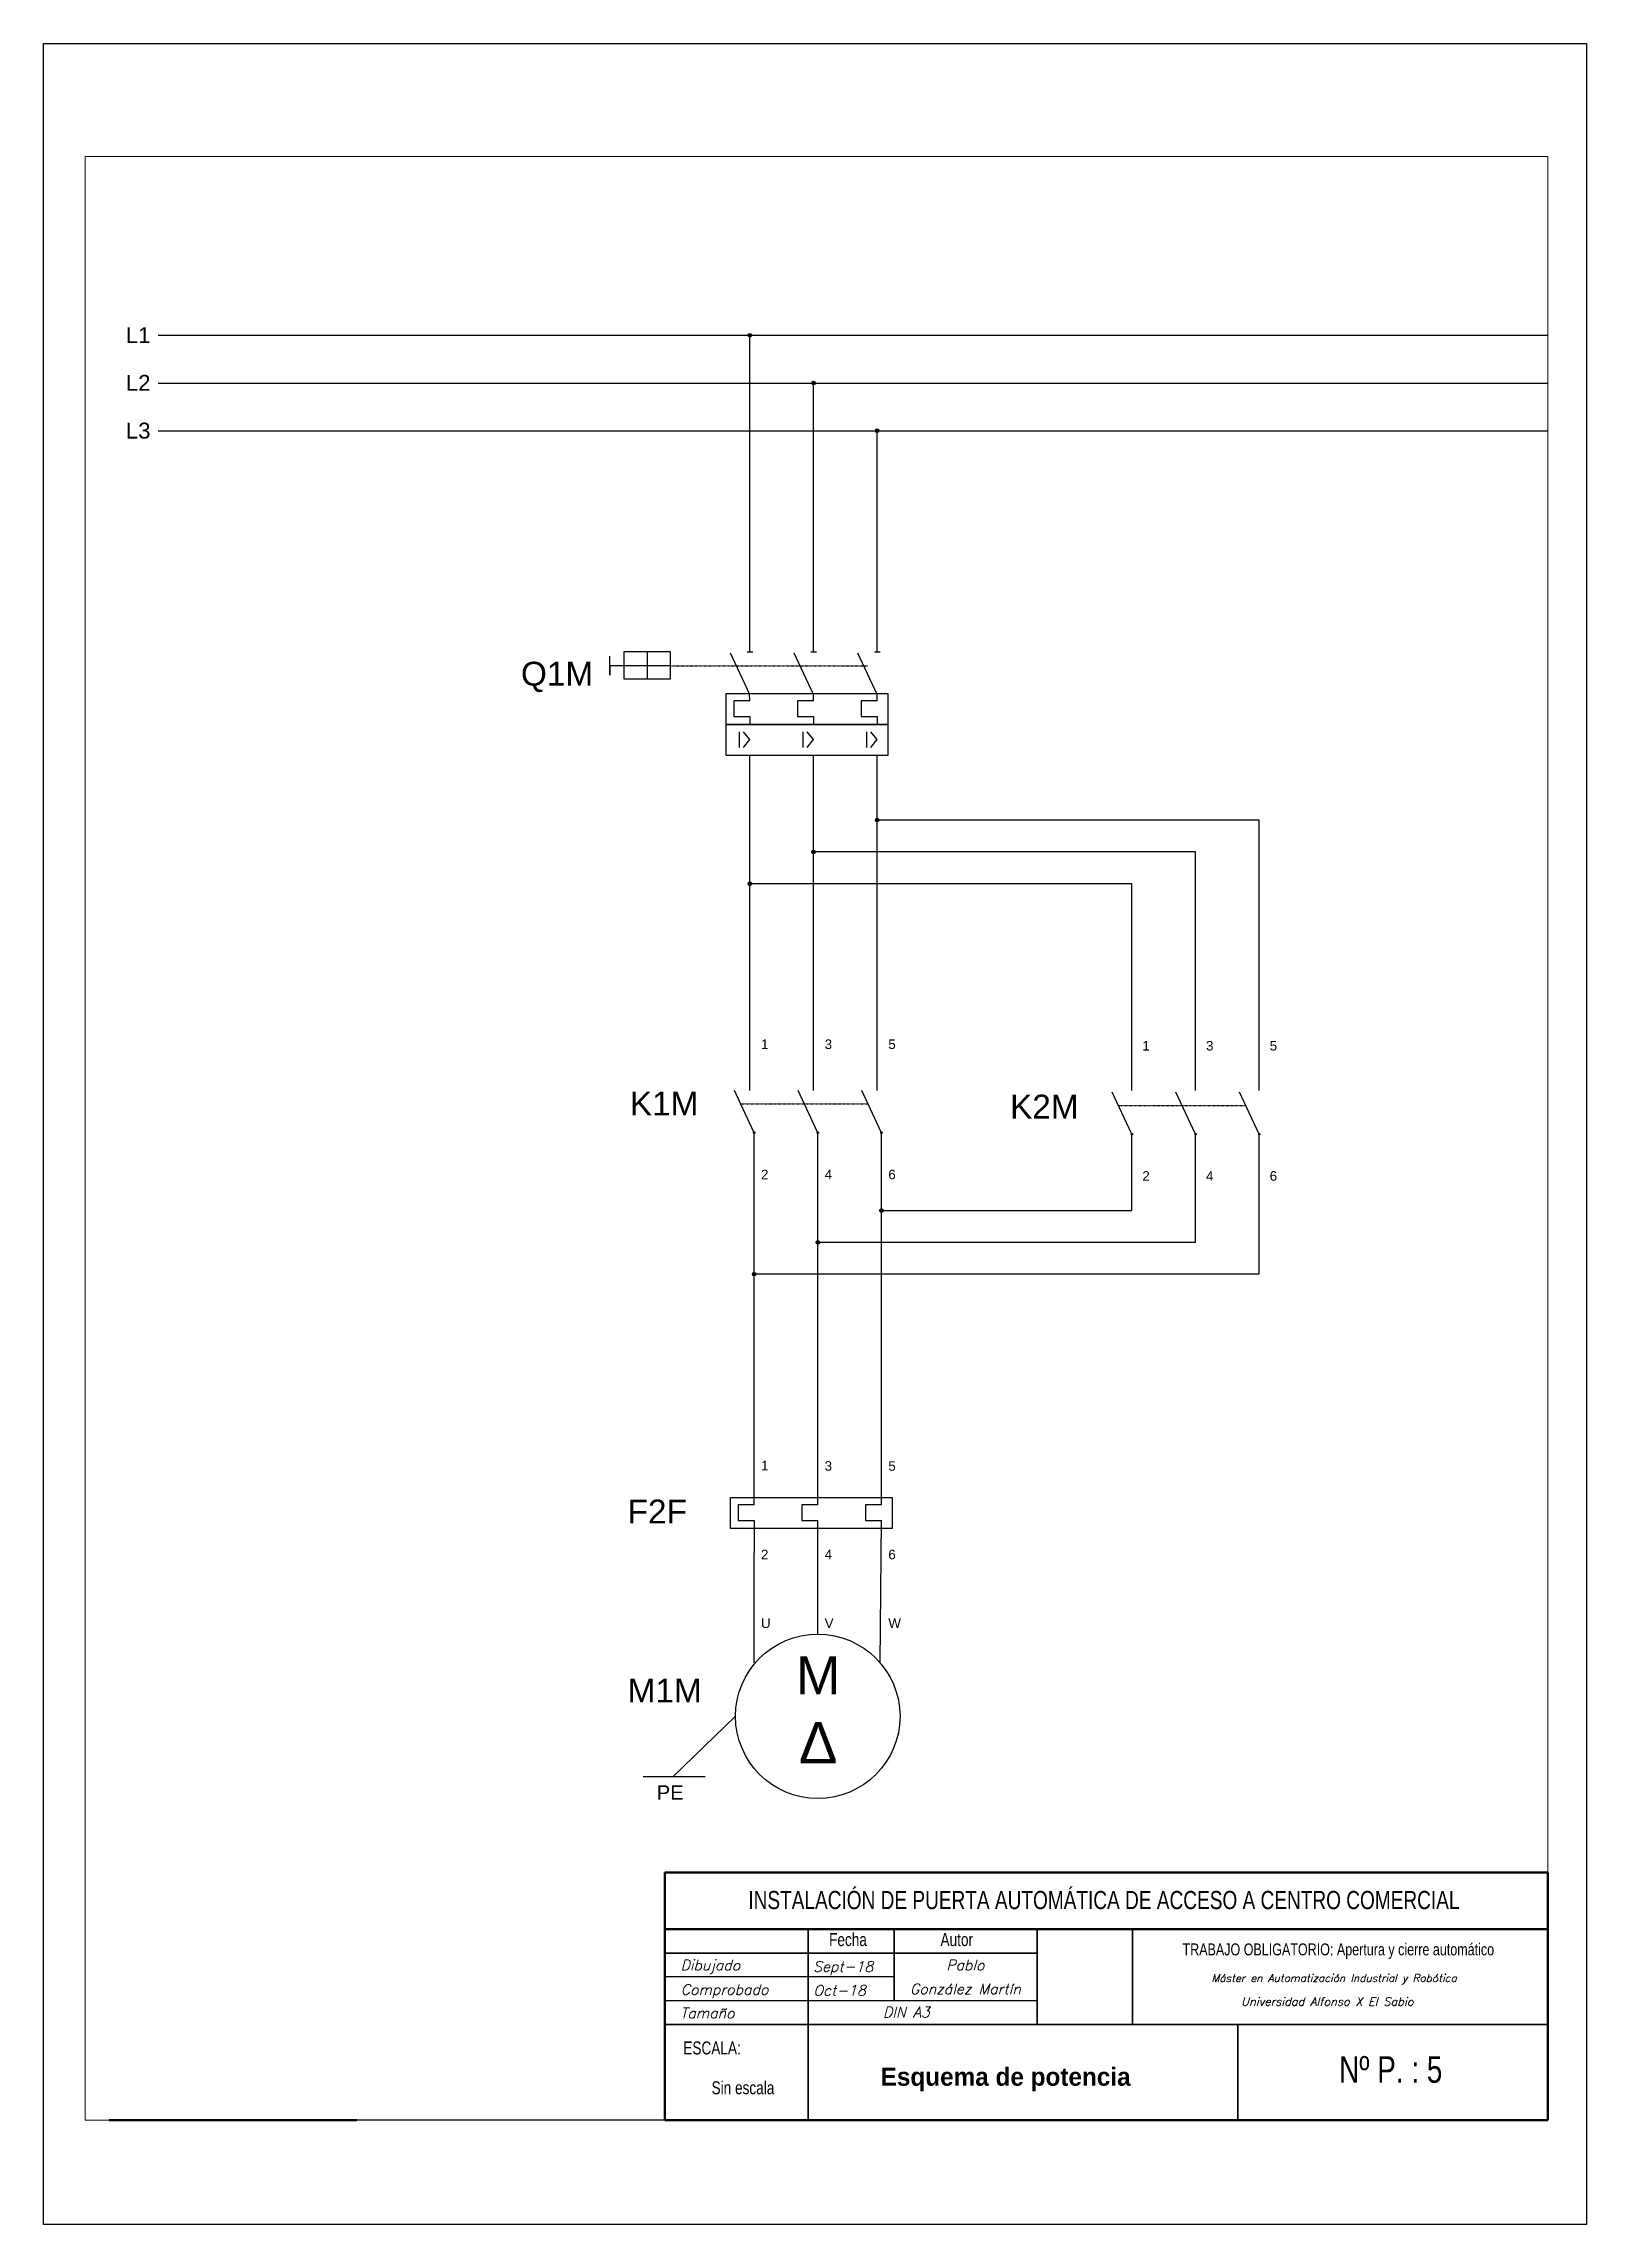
# Paper-space layout 'Presentación A3 vertical' of a CAD drawing. Header units: millimetres. Extents: x -8 to 289, y -20 to 400.
# The model-space entities are those that its viewports show. They can reach past a viewport. Long polylines and large blocks are cut down to what shows.
import ezdxf
from ezdxf.enums import TextEntityAlignment as Align

# ---------------------------------------------------------------- set-up
doc = ezdxf.new("R2010")
doc.units = ezdxf.units.MM
doc.linetypes.add('STRICHPUNKT', pattern=[1, 0.5, -0.25, 0, -0.25])
for name, color, linetype, lineweight in [('caj 25', 4, 'Continuous', 25), ('caj 35', 3, 'Continuous', 35), ('caj 50', 7, 'Continuous', 50), ('txt25', 6, 'Continuous', 25), ('txt35', 3, 'Continuous', 35), ('txt50', 7, 'Continuous', 50)]:
    doc.layers.add(name, color=color, linetype=linetype, lineweight=lineweight)
doc.layers.add('SYMS', color=7, linetype='Continuous')
doc.styles.add('Estilo1', font='', dxfattribs={"height": 3})
doc.styles.add('ROMANS', font='romans.shx')
doc.styles.get("Standard").update_dxf_attribs({"font": 'arial.ttf'})
doc.styles.add('STYLE1', font='arial.ttf', dxfattribs={"width": 0.75, "height": 2.5})
doc.styles.get('Estilo1').set_extended_font_data('Antique Olive Compact', bold=True)

msp = doc.modelspace()

# ---------------------------------------------------------------- hatches: boundary and pattern name
at = {"layer": 'SYMS', "true_color": 0x000000}
h = msp.add_hatch(color=18, dxfattribs=at)
h.dxf.hatch_style = 1
h.paths.add_polyline_path([(242.627, 3030.607), (242.741, 3030.607, 1)])
h.paths.add_polyline_path([(242.741, 3030.607), (242.684, 3030.607), (242.684, 3030.549, 0.414214)])
h.paths.add_polyline_path([(242.684, 3030.607), (242.627, 3030.607, 0.414214), (242.684, 3030.549)])
h = msp.add_hatch(color=18, dxfattribs=at)
h.dxf.hatch_style = 1
h.paths.add_polyline_path([(244.627, 3029.107), (244.741, 3029.107, 1)])
h.paths.add_polyline_path([(244.741, 3029.107), (244.684, 3029.107), (244.684, 3029.049, 0.414214)])
h.paths.add_polyline_path([(244.684, 3029.107), (244.627, 3029.107, 0.414214), (244.684, 3029.049)])
h = msp.add_hatch(color=18, dxfattribs=at)
h.dxf.hatch_style = 1
h.paths.add_polyline_path([(246.627, 3027.607), (246.741, 3027.607, 1)])
h.paths.add_polyline_path([(246.741, 3027.607), (246.684, 3027.607), (246.684, 3027.549, 0.414214)])
h.paths.add_polyline_path([(246.684, 3027.607), (246.627, 3027.607, 0.414214), (246.684, 3027.549)])
h = msp.add_hatch(color=18, dxfattribs=at)
h.dxf.hatch_style = 1
h.paths.add_polyline_path([(246.627, 3015.374), (246.741, 3015.374, 1)])
h.paths.add_polyline_path([(246.741, 3015.374), (246.684, 3015.374), (246.684, 3015.317, 0.414214)])
h.paths.add_polyline_path([(246.684, 3015.374), (246.627, 3015.374, 0.414214), (246.684, 3015.317)])
h = msp.add_hatch(color=18, dxfattribs=at)
h.dxf.hatch_style = 1
h.paths.add_polyline_path([(244.627, 3014.374), (244.741, 3014.374, 1)])
h.paths.add_polyline_path([(244.741, 3014.374), (244.684, 3014.374), (244.684, 3014.317, 0.414214)])
h.paths.add_polyline_path([(244.684, 3014.374), (244.627, 3014.374, 0.414214), (244.684, 3014.317)])
h = msp.add_hatch(color=18, dxfattribs=at)
h.dxf.hatch_style = 1
h.paths.add_polyline_path([(242.627, 3013.374), (242.741, 3013.374, 1)])
h.paths.add_polyline_path([(242.741, 3013.374), (242.684, 3013.374), (242.684, 3013.317, 0.414214)])
h.paths.add_polyline_path([(242.684, 3013.374), (242.627, 3013.374, 0.414214), (242.684, 3013.317)])
h = msp.add_hatch(color=18, dxfattribs=at)
h.dxf.hatch_style = 1
h.paths.add_polyline_path([(246.762, 3003.105), (246.877, 3003.105, 1)])
h.paths.add_polyline_path([(246.877, 3003.105), (246.819, 3003.105), (246.819, 3003.048, 0.414214)])
h.paths.add_polyline_path([(246.819, 3003.105), (246.762, 3003.105, 0.414214), (246.819, 3003.048)])
h = msp.add_hatch(color=18, dxfattribs=at)
h.dxf.hatch_style = 1
h.paths.add_polyline_path([(244.762, 3002.105), (244.877, 3002.105, 1)])
h.paths.add_polyline_path([(244.877, 3002.105), (244.819, 3002.105), (244.819, 3002.048, 0.414214)])
h.paths.add_polyline_path([(244.819, 3002.105), (244.762, 3002.105, 0.414214), (244.819, 3002.048)])
h = msp.add_hatch(color=18, dxfattribs=at)
h.dxf.hatch_style = 1
h.paths.add_polyline_path([(242.762, 3001.105), (242.877, 3001.105, 1)])
h.paths.add_polyline_path([(242.877, 3001.105), (242.819, 3001.105), (242.819, 3001.048, 0.414214)])
h.paths.add_polyline_path([(242.819, 3001.105), (242.762, 3001.105, 0.414214), (242.819, 3001.048)])

# ---------------------------------------------------------------- linework, layer by layer
at = {"layer": 'SYMS'}
for p, q in [((224.102, 3030.607), (314.443, 3030.607)), ((242.684, 3020.647), (242.684, 3030.607)), ((224.102, 3029.107), (314.443, 3029.107)), ((244.684, 3020.647), (244.684, 3029.107)), ((224.102, 3027.607), (314.443, 3027.607)), ((246.684, 3020.647), (246.684, 3027.607)), ((239.462, 3020.659), (239.462, 3019.814)), ((242.684, 3019.321), (242.078, 3020.621)), ((242.684, 3020.647), (242.594, 3020.647)), ((242.774, 3020.647), (242.684, 3020.647)), ((244.684, 3019.321), (244.078, 3020.621)), ((244.684, 3020.647), (244.594, 3020.647)), ((244.774, 3020.647), (244.684, 3020.647)), ((246.684, 3019.321), (246.078, 3020.621)), ((246.684, 3020.647), (246.594, 3020.647)), ((246.774, 3020.647), (246.684, 3020.647)), ((238.29, 3019.924), (238.29, 3020.524)), ((240.19, 3020.224), (238.29, 3020.224)), ((238.29, 3020.224), (238.29, 3019.924)), ((242.684, 3019.125), (242.669, 3019.352)), ((244.684, 3019.125), (244.684, 3019.321)), ((246.684, 3019.125), (246.684, 3019.321)), ((242.684, 3019.125), (242.184, 3019.125)), ((242.184, 3019.125), (242.184, 3018.625)), ((242.184, 3018.625), (242.684, 3018.625)), ((242.684, 3018.625), (242.684, 3018.376)), ((244.684, 3019.125), (244.184, 3019.125)), ((244.184, 3019.125), (244.184, 3018.625)), ((244.184, 3018.625), (244.684, 3018.625)), ((244.684, 3018.625), (244.684, 3018.376)), ((246.684, 3019.125), (246.184, 3019.125)), ((246.184, 3019.125), (246.184, 3018.625)), ((246.184, 3018.625), (246.684, 3018.625)), ((246.684, 3018.625), (246.684, 3018.376)), ((242.351, 3018.144), (242.351, 3017.652)), ((242.684, 3017.902), (242.484, 3018.144)), ((242.484, 3017.652), (242.684, 3017.902)), ((244.351, 3018.144), (244.351, 3017.652)), ((244.684, 3017.902), (244.484, 3018.144)), ((244.484, 3017.652), (244.684, 3017.902)), ((246.351, 3018.144), (246.351, 3017.652)), ((246.684, 3017.902), (246.484, 3018.144)), ((246.484, 3017.652), (246.684, 3017.902)), ((242.684, 3006.876), (242.684, 3017.399)), ((244.684, 3006.876), (244.684, 3017.399)), ((246.684, 3006.876), (246.684, 3017.399)), ((258.684, 3015.374), (246.684, 3015.374)), ((258.684, 3006.876), (258.684, 3015.374)), ((256.684, 3014.374), (244.684, 3014.374)), ((256.684, 3006.876), (256.684, 3014.374)), ((254.684, 3013.374), (242.684, 3013.374)), ((254.684, 3006.876), (254.684, 3013.374)), ((242.809, 3005.572), (242.201, 3006.876)), ((244.809, 3005.572), (244.201, 3006.876)), ((246.809, 3005.572), (246.201, 3006.876)), ((254.674, 3005.525), (254.065, 3006.829)), ((256.674, 3005.525), (256.065, 3006.829)), ((258.674, 3005.525), (258.065, 3006.829)), ((242.819, 2993.862), (242.819, 3005.525)), ((244.819, 2993.862), (244.819, 3005.525)), ((246.819, 2993.862), (246.819, 3005.525)), ((254.684, 3003.105), (254.684, 3005.478)), ((256.684, 3002.105), (256.684, 3005.478)), ((258.684, 3001.105), (258.684, 3005.478)), ((246.819, 3003.105), (254.684, 3003.105)), ((254.684, 3003.105), (254.684, 3003.105)), ((256.684, 3002.105), (244.819, 3002.105)), ((258.684, 3001.105), (242.819, 3001.105)), ((242.819, 2993.862), (242.319, 2993.862)), ((242.319, 2993.862), (242.319, 2993.362)), ((242.319, 2993.362), (242.819, 2993.362)), ((242.819, 2993.362), (242.819, 2992.362)), ((244.819, 2993.862), (244.319, 2993.862)), ((244.319, 2993.862), (244.319, 2993.362)), ((244.319, 2993.362), (244.819, 2993.362)), ((244.817, 2989.795), (244.819, 2993.362)), ((246.819, 2993.862), (246.319, 2993.862)), ((246.319, 2993.862), (246.319, 2993.362)), ((246.319, 2993.362), (246.819, 2993.362)), ((246.778, 2988.894), (246.819, 2993.362)), ((242.819, 2988.894), (242.819, 2992.362)), ((242.234, 2987.212), (240.267, 2985.312)), ((241.281, 2985.312), (239.334, 2985.312))]:
    msp.add_line(p, q, dxfattribs=at)
at = {"layer": 'SYMS', "linetype": 'STRICHPUNKT'}
for p, q in [((240.19, 3020.224), (246.398, 3020.224)), ((242.398, 3006.453), (246.398, 3006.453)), ((254.263, 3006.406), (258.263, 3006.406))]:
    msp.add_line(p, q, dxfattribs=at)
at = {"layer": 'SYMS'}
for points in [[(240.19, 3020.659), (238.725, 3020.659), (238.725, 3019.814), (240.19, 3019.814)], [(241.936, 3019.352), (247.019, 3019.352), (247.019, 3018.376), (241.936, 3018.376)], [(241.936, 3018.376), (247.019, 3018.376), (247.019, 3017.399), (241.936, 3017.399)], [(242.071, 2994.089), (247.154, 2994.089), (247.154, 2993.112), (242.071, 2993.112)]]:
    msp.add_lwpolyline(points, close=True, dxfattribs=at)
for centre, radius in [((242.684, 3030.607), 0.0574), ((244.684, 3029.107), 0.0574), ((246.684, 3027.607), 0.0574), ((246.684, 3015.374), 0.0574), ((244.684, 3014.374), 0.0574), ((242.684, 3013.374), 0.0574), ((242.819, 3005.55), 0.0246), ((244.819, 3005.55), 0.0246), ((246.819, 3005.55), 0.0246), ((254.684, 3005.503), 0.0246), ((256.684, 3005.503), 0.0246), ((258.684, 3005.503), 0.0246), ((246.819, 3003.105), 0.0574), ((244.819, 3002.105), 0.0574), ((242.819, 3001.105), 0.0574), ((244.817, 2987.212), 2.583)]:
    msp.add_circle(centre, radius, dxfattribs=at)

# ---------------------------------------------------------------- texts
for s, width, heights, insert, char_height, attachment_point in [('L1', 0.99397, [0.251], (223.082, 3030.862), 0.5, 1), ('L2', 0.99397, [0.251], (223.082, 3029.362), 0.5, 1), ('L3', 0.99397, [0.251], (223.082, 3027.862), 0.5, 1), ('Q1M', 5.4544, [0], (235.493, 3020.348), 0.75, 1), ('1', 0.99397, [0.251], (243.033, 3008.48), 0.3, 1), ('3', 0.99397, [0.251], (245.033, 3008.48), 0.3, 1), ('5', 0.99397, [0.251], (247.033, 3008.48), 0.3, 1), ('1', 0.99397, [0.251], (255.012, 3008.433), 0.3, 1), ('3', 0.99397, [0.251], (257.012, 3008.433), 0.3, 1), ('5', 0.99397, [0.251], (259.012, 3008.433), 0.3, 1), ('K1M', 2.7014, [0], (238.914, 3006.843), 0.75, 1), ('K2M', 5.4544, [0], (250.855, 3006.746), 0.75, 1), ('2', 0.99397, [0.251], (243.033, 3004.388), 0.3, 1), ('4', 0.99397, [0.251], (245.033, 3004.388), 0.3, 1), ('6', 0.99397, [0.251], (247.033, 3004.388), 0.3, 1), ('2', 0.99397, [0.251], (255.012, 3004.341), 0.3, 1), ('4', 0.99397, [0.251], (257.012, 3004.341), 0.3, 1), ('6', 0.99397, [0.251], (259.012, 3004.341), 0.3, 1), ('1', 0.99397, [0.251], (243.033, 2995.241), 0.3, 1), ('3', 0.99397, [0.251], (245.033, 2995.228), 0.3, 1), ('5', 0.99397, [0.251], (247.033, 2995.228), 0.3, 1), ('F2F', 5.4544, [0], (238.845, 2994.021), 0.75, 1), ('2', 0.99397, [0.251], (243.033, 2992.446), 0.3, 1), ('4', 0.99397, [0.251], (245.033, 2992.446), 0.3, 1), ('6', 0.99397, [0.251], (247.033, 2992.446), 0.3, 1), ('U', 0.99397, [0.251], (243.033, 2990.286), 0.3, 1), ('V', 0.99397, [0.251], (245.033, 2990.286), 0.3, 1), ('W', 0.99397, [0.251], (247.033, 2990.286), 0.3, 1), ('M', 2.7014, [0], (244.829, 2988.501), 1.199, 5), ('M1M', 5.4544, [0], (238.845, 2988.396), 0.75, 1), ('{\\H1.0833x;Δ}', 2.7014, [0], (244.829, 2986.379), 1.19882, 5), ('PE', 0.99397, [0.251], (239.762, 2985.043), 0.45, 1)]:
    msp.add_mtext_dynamic_manual_height_columns(s, width=width, gutter_width=12.5, heights=heights, dxfattribs=dict(at, insert=insert, char_height=char_height, attachment_point=attachment_point))

psp = doc.layouts.new('Presentación A3 vertical')

# ---------------------------------------------------------------- linework, layer by layer
for p, q in [((-7.5, -20), (-7.5, 400)), ((-7.5, 400), (289.5, 400)), ((289.5, 400), (289.5, -20)), ((282.1, 0.09), (5.1, 0.09)), ((289.5, -20), (-7.5, -20))]:
    psp.add_line(p, q)
at = {"layer": 'caj 25', "color": 0}
for p, q in [((156.21, 27.66), (112.1, 27.66)), ((183.77, 23.07), (112.1, 23.07))]:
    psp.add_line(p, q, dxfattribs=at)
at = {"layer": 'caj 35', "color": 0}
for p, q in [((139.66, 0.09), (139.66, 36.85)), ((156.21, 23.07), (156.21, 36.85)), ((156.21, 23.07), (156.21, 36.85)), ((183.77, 18.47), (183.77, 36.85)), ((202.15, 18.47), (202.15, 36.85)), ((183.77, 32.25), (112.1, 32.25)), ((112.1, 18.47), (282.1, 18.47)), ((222.37, 0.09), (222.37, 18.47))]:
    psp.add_line(p, q, dxfattribs=at)
at = {"layer": 'caj 50', "color": 0}
for p, q in [((112.1, 0.09), (112.1, 47.77)), ((112.1, 47.77), (282.1, 47.77)), ((282.1, 47.77), (282.1, 0.09)), ((112.1, 36.85), (282.1, 36.85)), ((112.1, 0.09), (282.1, 0.09))]:
    psp.add_line(p, q, dxfattribs=at)
at = {"layer": 'caj 50'}
psp.add_line((52.77, 0.09), (5.1, 0.09), dxfattribs=at)
psp.add_line((52.77, 0.09), (5.1, 0.09), dxfattribs=at)

# ---------------------------------------------------------------- texts
at = {"insert": (106.3, 10.2), "char_height": 3.5, "attachment_point": 1, "style": 'Estilo1'}
psp.add_mtext_dynamic_manual_height_columns('\\pi47.345;Esquema de potencia', width=151.8567, gutter_width=30, heights=[0], dxfattribs=at)
at = {"layer": 'txt25', "color": 0, "style": 'STYLE1', "width": 0.75}
for s, p in [('Fecha', (143.71, 33.6)), ('Autor', (165.16, 33.6))]:
    psp.add_text(s, height=2.5, dxfattribs=at).set_placement(p)
psp.add_text('TRABAJO OBLIGATORIO: Apertura y cierre automático ', height=2.3, dxfattribs=at).set_placement((242.08, 31.81), align=Align.CENTER)
at = {"layer": 'txt25', "color": 0, "style": 'ROMANS', "oblique": 15}
for s, p in [('Dibujado', (115.12, 28.93)), ('Sept-18', (140.63, 28.66)), ('Comprobado', (115.16, 24.23)), ('Oct-18', (140.67, 24.07)), ('Tamaño', (115.06, 19.7)), ('DIN A3', (154.1, 19.87))]:
    psp.add_text(s, height=2, dxfattribs=at).set_placement(p)
for s, height, p in [('Pablo', 2, (169.95, 28.95)), ('González Martín', 2, (169.95, 24.35)), ('Máster en Automatización Industrial y Robótica ', 1.4691, (241.44, 26.69)), ('Universidad Alfonso X El Sabio ', 1.5927, (240.19, 22.12))]:
    psp.add_text(s, height=height, dxfattribs=at).set_placement(p, align=Align.CENTER)
at = {"layer": 'txt35', "color": 0, "style": 'STYLE1', "width": 0.75}
psp.add_text('INSTALACIÓN DE PUERTA AUTOMÁTICA DE ACCESO A CENTRO COMERCIAL', height=3.5, dxfattribs=at).set_placement((196.62, 40.72), align=Align.CENTER)
for s, height, p in [('ESCALA:', 2.5, (115.65, 12.73)), ('Nº P. : 5 ', 5.124, (241.91, 7.27))]:
    psp.add_text(s, height=height, dxfattribs=at).set_placement(p)
at = {"layer": 'txt50', "color": 0, "style": 'STYLE1', "width": 0.75}
psp.add_text('Sin escala', height=2.5, dxfattribs=at).set_placement((121.09, 5.06))

# ---------------------------------------------------------------- viewports
at = {"layer": '0', "view_target_point": (2828.431, 1835.156)}
psp.add_viewport(center=(141.29, 189.17), size=(281.61, 378.163), view_center_point=(-2583.654, 1170.218), view_height=61.6996, dxfattribs=at)

doc.saveas('drawing.dxf')
